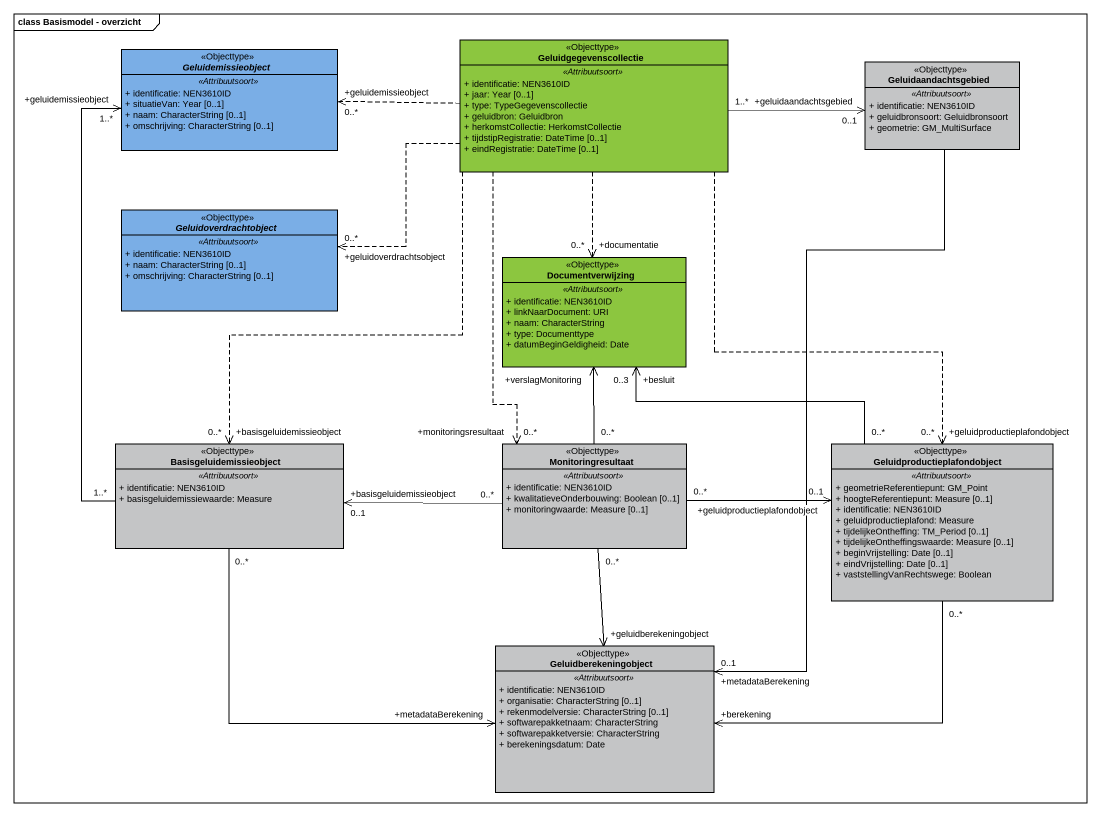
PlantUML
@startuml
mainframe class Basismodel - overzicht
hide circle
hide empty members
skinparam classAttributeIconSize 0
abstract class Geluidemissieobject <<Objecttype>> #7AAEE6 {
  .. <<Attribuutsoort>> ..
  + identificatie: NEN3610ID
  + situatieVan: Year [0..1]
  + naam: CharacterString [0..1]
  + omschrijving: CharacterString [0..1]
}
class Geluidgegevenscollectie <<Objecttype>> #8CC63F {
  .. <<Attribuutsoort>> ..
  + identificatie: NEN3610ID
  + jaar: Year [0..1]
  + type: TypeGegevenscollectie
  + geluidbron: Geluidbron
  + herkomstCollectie: HerkomstCollectie
  + tijdstipRegistratie: DateTime [0..1]
  + eindRegistratie: DateTime [0..1]
}
class Geluidaandachtsgebied <<Objecttype>> #C4C5C6 {
  .. <<Attribuutsoort>> ..
  + identificatie: NEN3610ID
  + geluidbronsoort: Geluidbronsoort
  + geometrie: GM_MultiSurface
}
abstract class Geluidoverdrachtobject <<Objecttype>> #7AAEE6 {
  .. <<Attribuutsoort>> ..
  + identificatie: NEN3610ID
  + naam: CharacterString [0..1]
  + omschrijving: CharacterString [0..1]
}
class Documentverwijzing <<Objecttype>> #8CC63F {
  .. <<Attribuutsoort>> ..
  + identificatie: NEN3610ID
  + linkNaarDocument: URI
  + naam: CharacterString
  + type: Documenttype
  + datumBeginGeldigheid: Date
}
class Basisgeluidemissieobject <<Objecttype>> #C4C5C6 {
  .. <<Attribuutsoort>> ..
  + identificatie: NEN3610ID
  + basisgeluidemissiewaarde: Measure
}
class Monitoringresultaat <<Objecttype>> #C4C5C6 {
  .. <<Attribuutsoort>> ..
  + identificatie: NEN3610ID
  + kwalitatieveOnderbouwing: Boolean [0..1]
  + monitoringwaarde: Measure [0..1]
}
class Geluidproductieplafondobject <<Objecttype>> #C4C5C6 {
  .. <<Attribuutsoort>> ..
  + geometrieReferentiepunt: GM_Point
  + hoogteReferentiepunt: Measure [0..1]
  + identificatie: NEN3610ID
  + geluidproductieplafond: Measure
  + tijdelijkeOntheffing: TM_Period [0..1]
  + tijdelijkeOntheffingswaarde: Measure [0..1]
  + beginVrijstelling: Date [0..1]
  + eindVrijstelling: Date [0..1]
  + vaststellingVanRechtswege: Boolean
}
class Geluidberekeningobject <<Objecttype>> #C4C5C6 {
  .. <<Attribuutsoort>> ..
  + identificatie: NEN3610ID
  + organisatie: CharacterString [0..1]
  + rekenmodelversie: CharacterString [0..1]
  + softwarepakketnaam: CharacterString
  + softwarepakketversie: CharacterString
  + berekeningsdatum: Date
}
Geluidgegevenscollectie .left.> "+geluidemissieobject\n0..*" Geluidemissieobject
Geluidgegevenscollectie "1..*" -right-> "+geluidaandachtsgebied\n0..1" Geluidaandachtsgebied
Geluidgegevenscollectie .left.> "+geluidoverdrachtsobject\n0..*" Geluidoverdrachtobject
Geluidgegevenscollectie ..> "+documentatie\n0..*" Documentverwijzing
Geluidgegevenscollectie ..> "+basisgeluidemissieobject\n0..*" Basisgeluidemissieobject
Geluidgegevenscollectie ..> "+monitoringsresultaat\n0..*" Monitoringresultaat
Geluidgegevenscollectie ..> "+geluidproductieplafondobject\n0..*" Geluidproductieplafondobject
Geluidaandachtsgebied --> "+metadataBerekening\n0..1" Geluidberekeningobject
Basisgeluidemissieobject "1..*" -up-> "+geluidemissieobject\n1..*" Geluidemissieobject
Basisgeluidemissieobject "0..*" -right-> "+metadataBerekening" Geluidberekeningobject
Monitoringresultaat "0..*" -up-> "+verslagMonitoring" Documentverwijzing
Monitoringresultaat "0..*" -left-> "+basisgeluidemissieobject\n0..1" Basisgeluidemissieobject
Monitoringresultaat "0..*" -right-> "+geluidproductieplafondobject\n0..1" Geluidproductieplafondobject
Monitoringresultaat "0..*" --> "+geluidberekeningobject" Geluidberekeningobject
Geluidproductieplafondobject "0..*" -up-> "+besluit\n0..3" Documentverwijzing
Geluidproductieplafondobject "0..*" -left-> "+berekening" Geluidberekeningobject
@enduml
